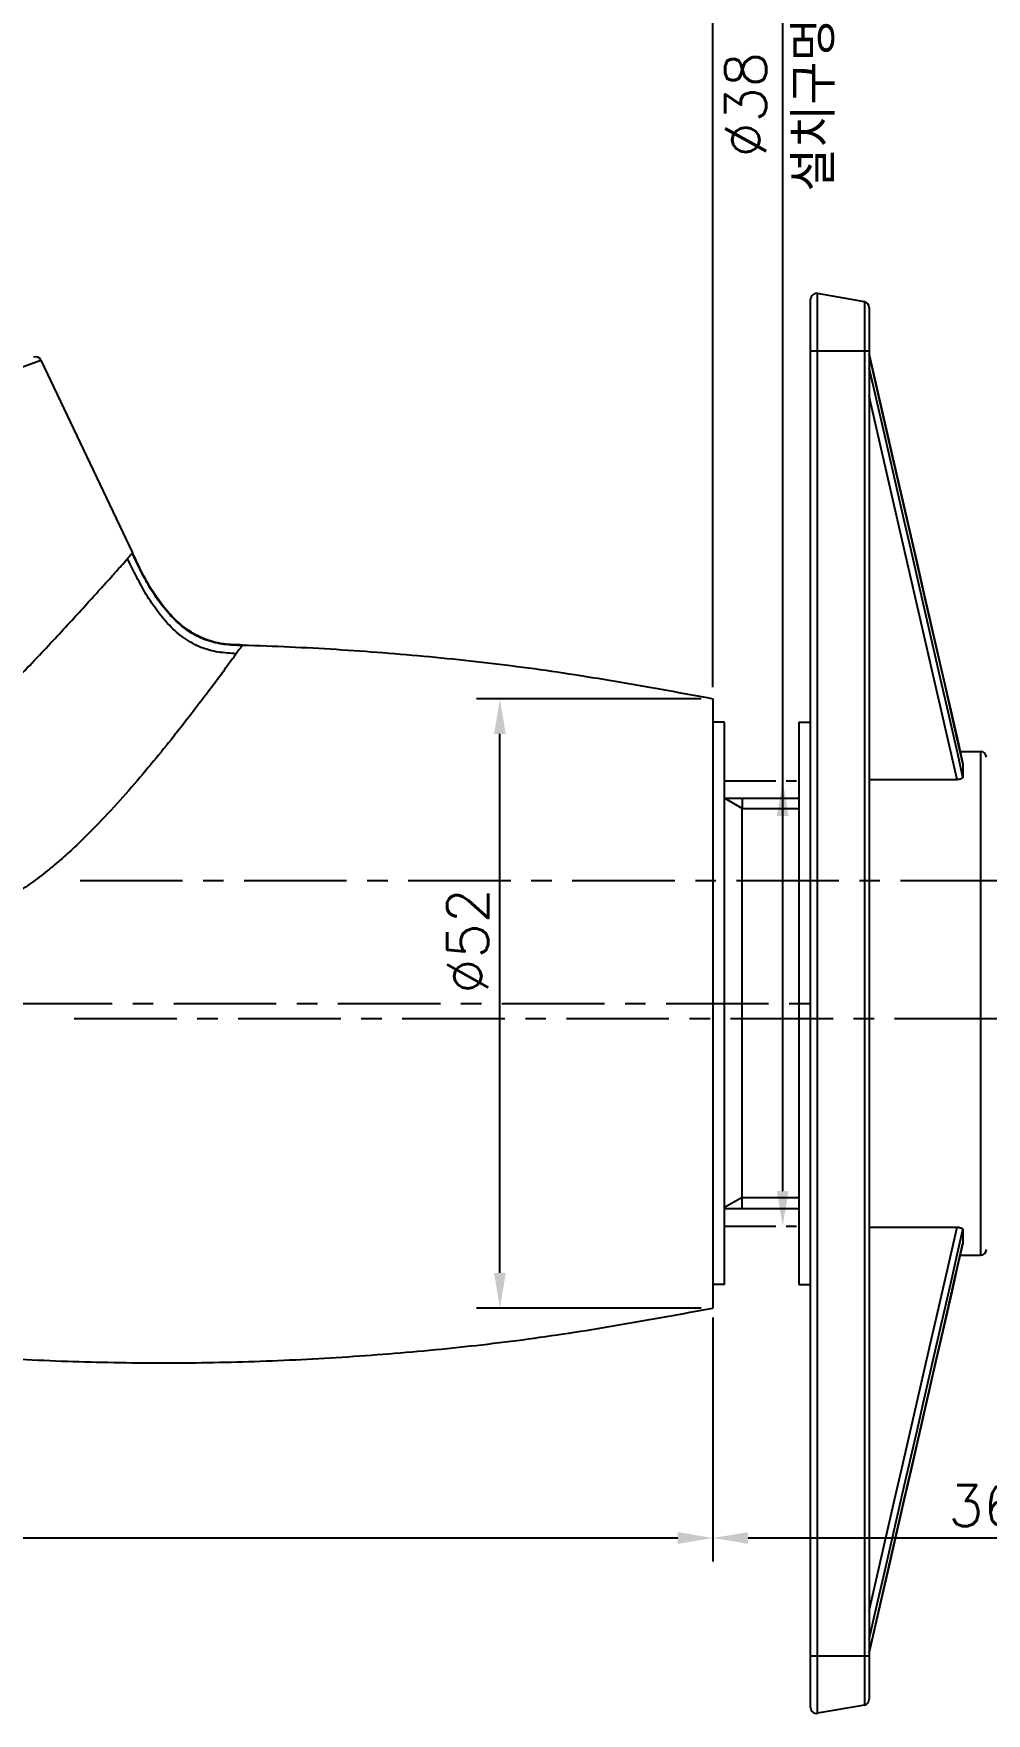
# Model space of a CAD drawing. Extents: x 7888 to 8482, y -4556 to -4136.
# Drawn here: x 8258.4 to 8339.7, y -4363.5 to -4220.1 of the extents above; entities that cross this region are included whole.
import ezdxf

# ---------------------------------------------------------------- set-up
doc = ezdxf.new("R2010")
doc.units = 0
doc.header["$LTSCALE"] = 7
doc.header["$MEASUREMENT"] = 0
doc.linetypes.add('CENTER', pattern=[2, 1.25, -0.25, 0.25, -0.25])
doc.linetypes.add('PHANTOM', pattern=[2.5, 1.25, -0.25, 0.25, -0.25, 0.25, -0.25])
for name, color, linetype in [('CL', 1, 'CENTER'), ('D', 2, 'CONTINUOUS'), ('DIM', 2, 'CONTINUOUS'), ('DWG', 7, 'CONTINUOUS'), ('PH', 3, 'PHANTOM')]:
    doc.layers.add(name, color=color, linetype=linetype)
doc.styles.add('GHS', font='ROMANS.shx', dxfattribs={"bigfont": 'GHS.shx'})

msp = doc.modelspace()

# ---------------------------------------------------------------- linework, layer by layer
at = {"layer": 'CL'}
for p, q in [((8262.35736606768, -4292.377433894868), (8428.840638041233, -4292.377433894868)), ((8032.357366067779, -4302.877433894868), (8326.10359714768, -4302.877433894868)), ((8261.85736606768, -4304.177433894867), (8428.840638041233, -4304.177433894867))]:
    msp.add_line(p, q, dxfattribs=at)
at = {"layer": 'D'}
for p, q in [((8316.35736606768, -4275.877433894868), (8316.35736606768, -4201.625755148424)), ((8315.35736606768, -4276.877433894868), (8296.183002672082, -4276.877433894868)), ((8298.183002672082, -4325.877433894868), (8298.183002672082, -4279.877433894868)), ((8315.35736606768, -4328.877433894868), (8296.183002672082, -4328.877433894868)), ((8316.35736606768, -4329.685733892125), (8316.35736606768, -4350.501758772097)), ((8316.35736606768, -4329.877433894868), (8316.35736606768, -4350.501758772097)), ((8095.139536074789, -4348.501758772097), (8313.35736606768, -4348.501758772097)), ((8319.35736606768, -4348.501758772097), (8349.35736606768, -4348.501758772097))]:
    msp.add_line(p, q, dxfattribs=at)
for points in [[(8297.683002672082, -4279.877433894868), (8298.683002672082, -4279.877433894868), (8298.183002672082, -4276.877433894868)], [(8297.683002672082, -4325.877433894868), (8298.683002672082, -4325.877433894868), (8298.183002672082, -4328.877433894868)], [(8313.35736606768, -4348.001758772097), (8313.35736606768, -4349.001758772097), (8316.35736606768, -4348.501758772097)], [(8319.35736606768, -4348.001758772097), (8319.35736606768, -4349.001758772097), (8316.35736606768, -4348.501758772097)]]:
    msp.add_solid(points, dxfattribs=at)
at = {"layer": 'DIM'}
msp.add_line((8322.313139322465, -4318.890869260222), (8322.313139322465, -4218.062383207388), dxfattribs=at)
for points in [[(8321.813139322465, -4286.890869260222), (8322.813139322465, -4286.890869260222), (8322.313139322465, -4283.890869260222)], [(8321.813139322465, -4318.890869260222), (8322.813139322465, -4318.890869260222), (8322.313139322465, -4321.890869260222)]]:
    msp.add_solid(points, dxfattribs=at)
at = {"layer": 'DWG'}
for p, q in [((8324.687588489502, -4362.970730196384), (8324.687588489502, -4242.783908419085)), ((8325.274410022701, -4363.463289034285), (8325.274410022701, -4242.291349581184)), ((8329.274411243401, -4242.996652071384), (8325.274410022701, -4242.291349581184)), ((8329.274411243401, -4242.996652071384), (8329.274411243401, -4362.757986544086)), ((8329.687608142802, -4243.488848360485), (8329.687608142802, -4362.266007784285)), ((8324.687588489502, -4247.187861544086), (8329.687608142802, -4247.187861544086)), ((8331.632573841001, -4255.981628389785), (8329.687608142802, -4247.494360323384)), ((8329.687608142802, -4247.501321260885), (8332.108382923101, -4258.064833956185)), ((8213.354082730379, -4264.594906650467), (8259.01917590428, -4247.974171990268)), ((8259.01917590428, -4247.974171990368), (8266.84608433348, -4264.423006579967)), ((8266.817767692979, -4264.455703099768), (8266.84608387468, -4264.423005586667)), ((8276.21613796728, -4272.296099181068), (8276.185373623379, -4272.340147766768)), ((8276.21612383518, -4272.296075457468), (8276.21630125948, -4272.296070821767)), ((8316.35736606768, -4276.877433894868), (8316.35736606768, -4328.877433894868)), ((8317.35736606768, -4278.877433894868), (8316.35736606768, -4278.877433894868)), ((8317.35736606768, -4326.877433894868), (8317.35736606768, -4278.877433894868)), ((8323.687595957, -4278.877323807184), (8324.687595957, -4278.877323807184)), ((8323.687606311702, -4278.877311983484), (8323.687606311702, -4326.877326631984)), ((8337.185081653502, -4283.778537081185), (8336.276860584201, -4279.808917452285)), ((8337.6876105842, -4283.557599825284), (8337.2082485236, -4281.464822969885)), ((8337.448627584601, -4281.377323807184), (8339.187595957, -4281.377323807184)), ((8339.1875838508, -4281.377303682784), (8339.1875838508, -4324.377334932786)), ((8337.686160388901, -4282.416658663185), (8337.6876105842, -4282.427245088984)), ((8337.6876105842, -4282.427245088984), (8337.6876105842, -4283.556584688586)), ((8329.687608142802, -4283.778537081185), (8337.185081653502, -4283.778537081185)), ((8317.35736606768, -4285.377433894868), (8323.687606311702, -4285.377433894868)), ((8318.857366067678, -4286.24345929865), (8317.35736606768, -4285.377433894868)), ((8318.857366067678, -4285.34345929865), (8318.857366067678, -4286.24345929865)), ((8318.857366067678, -4320.34345929865), (8318.857366067678, -4286.24345929865)), ((8318.857366067678, -4319.443459298651), (8317.35736606768, -4320.309484702433)), ((8317.35736606768, -4320.377433894868), (8323.687606311702, -4320.377433894868)), ((8329.687608142802, -4321.976101534285), (8337.185081653502, -4321.976101534285)), ((8337.2071608772, -4324.294673799985), (8337.6876105842, -4322.197401338984)), ((8337.6876105842, -4323.327393526484), (8337.686160388901, -4323.337979952285)), ((8337.6876105842, -4322.198053926884), (8337.6876105842, -4323.327393526484)), ((8337.448627584601, -4324.377323807184), (8339.187595957, -4324.377323807184)), ((8317.35736606768, -4326.877433894868), (8316.35736606768, -4326.877433894868)), ((8323.687595957, -4326.877323807184), (8324.687595957, -4326.877323807184)), ((8334.293247180902, -4337.026953585086), (8335.7699810676, -4330.579820284285)), ((8329.687608142802, -4354.710925264784), (8331.941682971901, -4344.874250460085)), ((8331.5277972297, -4349.097291719885), (8332.677222034401, -4344.081066133886)), ((8330.316340320502, -4355.509402803884), (8329.687608142802, -4358.253317354585)), ((8329.687608142802, -4358.260350801886), (8329.934177600802, -4357.184233370284)), ((8324.687588489502, -4358.566777071384), (8329.687608142802, -4358.566777071384)), ((8329.274411243401, -4362.757986544086), (8325.274410022701, -4363.463289034285))]:
    msp.add_line(p, q, dxfattribs=at)
at = {"layer": 'DWG', "color": 2}
for p, q in [((8318.857366067678, -4286.24345929865), (8323.687606311702, -4286.24345929865)), ((8318.857366067678, -4319.443459298651), (8323.687606311702, -4319.443459298651))]:
    msp.add_line(p, q, dxfattribs=at)
at = {"layer": 'DWG'}
for points in [[(8331.5261295051, -4256.650095919085), (8330.928431507002, -4254.041267061684), (8329.687608142802, -4248.626962862485)], [(8331.940232776602, -4260.874079805784), (8331.397388416202, -4258.504968233485), (8329.687608142802, -4251.043785860486)], [(8334.416332508, -4268.131944795985), (8333.5165588264, -4264.204235811685), (8331.632573841001, -4255.981628389785)], [(8333.2283687629, -4264.079519014786), (8332.675445545101, -4261.665741426885), (8331.5261295051, -4256.650095919085)], [(8332.108382923101, -4258.064833956185), (8333.767696399602, -4265.306891817485), (8334.292812122301, -4267.599505587084), (8334.803462146701, -4269.828455782384)], [(8333.981890247302, -4269.785892549984), (8332.986331165203, -4265.439947237484), (8331.940232776602, -4260.874079805784)], [(8335.7716125373, -4275.181924288185), (8334.803389636902, -4270.955330049985), (8334.292775867401, -4268.725582247185), (8333.2283687629, -4264.079519014786)], [(8337.6863779182, -4282.416658663185), (8336.946234485602, -4279.181127901486), (8336.1312247199, -4275.620390840984), (8334.416332508, -4268.131944795985)], [(8336.276860584201, -4279.808917452285), (8335.8228044318, -4277.825050264784), (8335.372953845901, -4275.860035616384), (8333.981890247302, -4269.785892549984)], [(8334.803462146701, -4269.828455782384), (8335.771685047102, -4274.057370333185), (8336.7284151496, -4278.232772676885)], [(8337.2082485236, -4281.464822969885), (8336.7283426399, -4279.366245333185), (8336.2479291877, -4277.264042208184), (8335.7716125373, -4275.181924288185)], [(8336.7284151496, -4278.232772676885), (8337.2082847785, -4280.328957491385), (8337.6876105842, -4282.426519991384)], [(8337.6876105842, -4283.556584688586), (8337.682897449402, -4283.585588594884), (8337.670353260002, -4283.613504854584), (8337.649941760901, -4283.640115938584), (8337.621082874202, -4283.665929415185), (8337.584356677902, -4283.690437715984), (8337.5415759162, -4283.712408174984), (8337.4924142951, -4283.731623262785), (8337.437198108602, -4283.748155489386), (8337.3785739631, -4283.761279756985), (8337.317448230702, -4283.770561006984), (8337.252950794102, -4283.776289278485), (8337.185081653502, -4283.778537081185)], [(8336.2752653693, -4325.952682100684), (8336.729974109601, -4323.965479463985), (8337.185081653502, -4321.976101534285)], [(8337.185081653502, -4321.976101534285), (8337.252950794102, -4321.978349337085), (8337.317448230702, -4321.984077608486), (8337.3785739631, -4321.993358858484), (8337.437198108602, -4322.006483126084), (8337.4924142951, -4322.023015352685), (8337.5415759162, -4322.042230440586), (8337.584356677902, -4322.064200899586), (8337.621082874202, -4322.088709200285), (8337.649941760901, -4322.114522676884), (8337.670353260002, -4322.141133760884), (8337.682897449402, -4322.169050020684), (8337.6876105842, -4322.198053926884)], [(8335.2919966926, -4333.799326387785), (8336.1353215217, -4330.116265352684), (8336.9503312873, -4326.555528292085), (8337.6863779182, -4323.337979952285)], [(8337.6876105842, -4323.327901094885), (8337.2071608772, -4325.430466768685), (8336.7265661506, -4327.529769503084), (8336.245898914302, -4329.627332003085), (8335.7699085578, -4331.705026827285), (8335.293809436702, -4333.784751924984)], [(8335.7699810676, -4330.579820284285), (8336.245971424001, -4328.499007540186), (8336.7266386604, -4326.395934297985), (8337.2071608772, -4324.294673799985)], [(8333.982035266801, -4335.968165987484), (8334.922124378101, -4331.863533174985), (8335.3713586311, -4329.901708956186), (8336.2752653693, -4325.952682100684)], [(8335.293809436702, -4333.784751924984), (8333.229891468001, -4342.795105440586), (8332.677185779501, -4345.207215303884), (8332.110159412301, -4347.682046114385), (8331.5277972297, -4350.223513399585), (8330.316340320502, -4355.509402803884)], [(8332.592748157402, -4345.582598360485), (8333.520655628101, -4341.532420381986), (8335.2919966926, -4333.799326387785)], [(8331.941682971901, -4344.874250460085), (8332.471004260902, -4342.564016817485), (8333.982035266801, -4335.968165987484)], [(8332.677222034401, -4344.081066133886), (8333.768747791202, -4339.316304415184), (8334.293247180902, -4337.026953585086)], [(8329.934177600802, -4357.184233370284), (8330.652495594002, -4354.049926241385), (8332.592748157402, -4345.582598360485)], [(8329.687608142802, -4357.127748262785), (8330.316340320502, -4354.384631319484), (8330.929736682801, -4351.707715792085), (8331.5277972297, -4349.097291719885)]]:
    msp.add_lwpolyline(points, dxfattribs=at)
for centre, start, end in [((8325.187595957, -4242.783746401583), 79.99984535640678, 180), ((8329.187595957, -4243.489054324484), 0, 79.9998879853363), ((8258.57016480368, -4248.194147060567), 26.10069996299578, 109.9999999999981), ((8339.187595957, -4281.877323807183), 0, 90), ((8339.187595957, -4323.877323807183), 270, 0), ((8329.187595957, -4362.265593289883), 280.0001677061795, 0), ((8325.187595957, -4362.970901212782), 180, 280.0000156045854)]:
    msp.add_arc(centre, 0.5, start, end, dxfattribs=at)
for points in [[(8266.41274136258, -4264.919454605768), (8266.59994494968, -4264.705765908568), (8266.674539816979, -4264.620321875467), (8266.707328336579, -4264.582695968067), (8266.737193899478, -4264.548381556368), (8266.763095770579, -4264.518586044567), (8266.78454643928, -4264.493881142967), (8266.817691799479, -4264.455637399667)], [(8276.185373165279, -4272.339477312367), (8274.65836569178, -4272.241880972868), (8273.153300660879, -4271.885843041868), (8271.71360425258, -4271.160931723567), (8270.39201031898, -4270.085465121068), (8269.23791429178, -4268.759480168268), (8268.269599101779, -4267.311139255768), (8267.48426607818, -4265.859542159467), (8266.81767564858, -4264.455699689468)], [(8276.216146708179, -4272.296508679968), (8274.61147015818, -4272.191571175068), (8272.83529229958, -4271.712171327168), (8271.26839044748, -4270.790447280668), (8269.91655993528, -4269.524751557567), (8268.738863024178, -4267.985661177468), (8267.689796094379, -4266.182073432868), (8266.84613766898, -4264.422966041768)], [(8251.49642686368, -4280.196869920668), (8252.56562701858, -4279.336550826368), (8253.56691667068, -4278.463888591868), (8255.46703018058, -4276.674616769367), (8257.237075957179, -4274.893572637968), (8258.89137140628, -4273.166215947267), (8260.421886263679, -4271.525926429968), (8261.82823104978, -4270.001198623168), (8263.092266918979, -4268.620653831267), (8264.194896375679, -4267.405680339468), (8265.122568580979, -4266.374016371068), (8265.86991667608, -4265.534883507267), (8266.412886128079, -4264.919581688768)], [(8275.68590059718, -4273.037534623867), (8274.163052332378, -4272.894919692068), (8272.674298165379, -4272.493274228467), (8271.26513081378, -4271.723475198967), (8269.98032492858, -4270.607393044367), (8268.854649608978, -4269.248205212967), (8267.902517520779, -4267.780645487368), (8267.10763401518, -4266.321253311067), (8266.41301301308, -4264.919373998167)], [(8275.68441103098, -4273.039566051868), (8275.037054602879, -4273.932458495467), (8274.133422703078, -4275.158970316368), (8273.003475370779, -4276.666224202168), (8271.66303121678, -4278.417660468867), (8270.12986069648, -4280.371664845567), (8268.41394550978, -4282.478710203468), (8266.516492962479, -4284.703591676367), (8264.452124007179, -4286.980860266667), (8262.19593432858, -4289.257511879068), (8260.98129713858, -4290.371028730468), (8259.713328742379, -4291.445277465267), (8258.39325545538, -4292.464161882068), (8256.99222183848, -4293.428865774767)], [(8276.18505804518, -4272.339924584868), (8276.142677271779, -4272.399548690268), (8276.11420482378, -4272.439509560168), (8276.08467812378, -4272.480935344867), (8276.05235081878, -4272.526286289967), (8276.01397847548, -4272.580088664968), (8275.92119528438, -4272.709988191067), (8275.68460059138, -4273.039702570268)], [(8276.216139287879, -4272.296074091568), (8276.74500645488, -4272.311904716968), (8284.71946980658, -4272.693325213068), (8292.678722379878, -4273.332628254668), (8300.61058799128, -4274.244608855968), (8308.499040273879, -4275.463395575967), (8316.35736606768, -4276.877433894868)], [(8203.95146166568, -4324.423706074967), (8205.67179870518, -4324.860871324067), (8207.60452219278, -4325.359611479267), (8209.54050929218, -4325.847003584568), (8213.41581082068, -4326.807253278967), (8221.194674273978, -4328.598736855767), (8229.03596264268, -4330.097911887768), (8236.92783674648, -4331.314432965668), (8244.853603346479, -4332.275755610668), (8252.806763990578, -4332.971271967768), (8260.77950613608, -4333.396591326567), (8268.76211535598, -4333.554675771267), (8276.74500645488, -4333.442963072768), (8284.71946980658, -4333.061542576768), (8292.678722379878, -4332.422239535168), (8300.61058799128, -4331.510258933868), (8308.499040273879, -4330.291472213868), (8316.35736606768, -4328.877433894868)]]:
    msp.add_spline(points, degree=3, dxfattribs=at)
at = {"layer": 'PH', "ltscale": 0.5}
for p, q in [((8317.35736606768, -4283.890869260222), (8323.687606311702, -4283.890869260222)), ((8317.35736606768, -4321.890869260222), (8323.687606311702, -4321.890869260222))]:
    msp.add_line(p, q, dxfattribs=at)

# ---------------------------------------------------------------- texts
at = {"layer": 'D', "insert": (8295.433002672082, -4297.545100986877), "char_height": 3.5, "attachment_point": 5, "rotation": 90, "style": 'GHS'}
msp.add_mtext('\\A1;%%C52', dxfattribs=at)
at = {"layer": 'D', "insert": (8339.437606311702, -4345.751758772097), "char_height": 3.5, "attachment_point": 5, "style": 'GHS'}
msp.add_mtext('36', dxfattribs=at)
at = {"layer": 'DIM', "insert": (8322.07371920561, -4226.185236262112), "char_height": 3.5, "attachment_point": 5, "rotation": 90, "style": 'GHS'}
msp.add_mtext('%%c38\\P설치구멍', dxfattribs=at)

doc.saveas('drawing.dxf')
